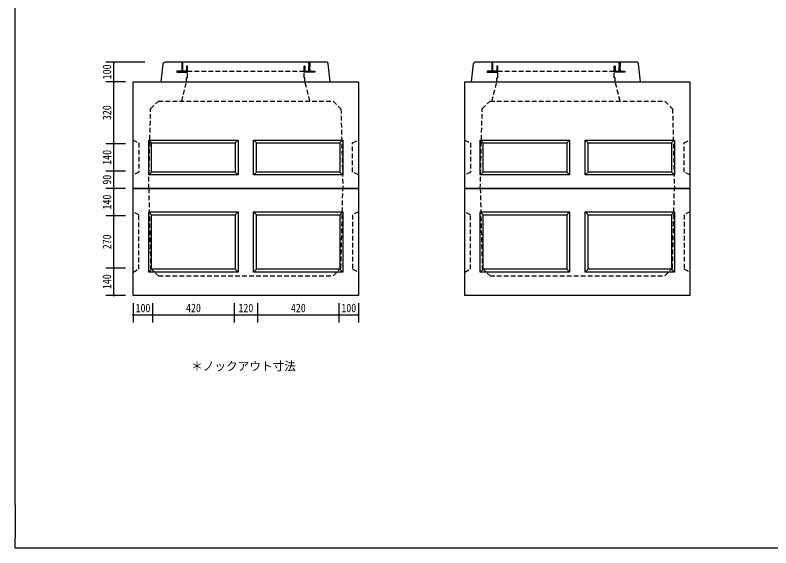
# Model space of a CAD drawing. Units: millimetres, scale not verified. Extents: x -3704 to 3796, y -2790 to 2696.
# Drawn here: x -3704 to 189, y -2790 to -47 of the extents above; entities that cross this region are included whole.
import ezdxf
from ezdxf.enums import TextEntityAlignment as Align

# ---------------------------------------------------------------- set-up
doc = ezdxf.new("R2010")
doc.units = ezdxf.units.MM
doc.header["$LTSCALE"] = 20
doc.linetypes.add('DASHED1', pattern=[1.8, 1.2, -0.6])
doc.layers.add('0-0_レイヤ_1', color=7, linetype='Continuous')
doc.layers.add('0-9_レイヤ10', color=7, linetype='Continuous')
doc.styles.add('HG丸ｺﾞｼｯｸM-PRO', font='')
doc.styles.add('ＭＳ ゴシック', font='')
doc.styles.get('HG丸ｺﾞｼｯｸM-PRO').set_extended_font_data('HG丸ｺﾞｼｯｸM-PRO')
doc.styles.get('ＭＳ ゴシック').set_extended_font_data('MS Gothic')

msp = doc.modelspace()

# ---------------------------------------------------------------- hatches: boundary and pattern name
at = {"layer": '0-9_レイヤ10'}
for points in [[(-3190.12, -290, 1), (-3202.12, -290, 1)], [(-3190.12, -390, 1), (-3202.12, -390, 1)], [(-3190.12, -710, 1), (-3202.12, -710, 1)], [(-3190.12, -850, 1), (-3202.12, -850, 1)], [(-3190.12, -940, 1), (-3202.12, -940, 1)], [(-3190.12, -1080, 1), (-3202.12, -1080, 1)], [(-3190.12, -1350, 1), (-3202.12, -1350, 1)], [(-3190.12, -1490, 1), (-3202.12, -1490, 1)], [(-3090.12, -1590, 1), (-3102.12, -1590, 1)], [(-2990.12, -1590, 1), (-3002.12, -1590, 1)], [(-2570.12, -1590, 1), (-2582.12, -1590, 1)], [(-2450.12, -1590, 1), (-2462.12, -1590, 1)], [(-2030.12, -1590, 1), (-2042.12, -1590, 1)], [(-1930.12, -1590, 1), (-1942.12, -1590, 1)]]:
    msp.add_hatch(color=256, dxfattribs=at).paths.add_polyline_path(points)

# ---------------------------------------------------------------- linework, layer by layer
at = {"layer": '0-0_レイヤ_1'}
for p, q in [((-3704.12, -2568.82), (-3704.12, 2646.47)), ((-2951.12, -390), (-2941.12, -297.5)), ((-2098.62, -290), (-2933.62, -290)), ((-2846.12, -290), (-2846.12, -335)), ((-2841.12, -290), (-2846.12, -290)), ((-2846.12, -292), (-2841.12, -292)), ((-2846.12, -294), (-2841.12, -294)), ((-2846.12, -296), (-2841.12, -296)), ((-2846.12, -298), (-2841.12, -298)), ((-2846.12, -300), (-2841.12, -300)), ((-2846.12, -302), (-2841.12, -302)), ((-2846.12, -304), (-2841.12, -304)), ((-2846.12, -306), (-2841.12, -306)), ((-2846.12, -308), (-2841.12, -308)), ((-2846.12, -310), (-2841.12, -310)), ((-2841.12, -335), (-2841.12, -290)), ((-2821.12, -310), (-2816.12, -310)), ((-2821.12, -310), (-2821.12, -340)), ((-2816.12, -310), (-2821.12, -310)), ((-2816.12, -340), (-2816.12, -310)), ((-2216.12, -310), (-2211.12, -310)), ((-2216.12, -310), (-2216.12, -335)), ((-2211.12, -310), (-2216.12, -310)), ((-2211.12, -335), (-2211.12, -310)), ((-2191.12, -290), (-2191.12, -335)), ((-2186.12, -290), (-2191.12, -290)), ((-2191.12, -292), (-2186.12, -292)), ((-2191.12, -294), (-2186.12, -294)), ((-2191.12, -296), (-2186.12, -296)), ((-2191.12, -298), (-2186.12, -298)), ((-2191.12, -300), (-2186.12, -300)), ((-2191.12, -302), (-2186.12, -302)), ((-2191.12, -304), (-2186.12, -304)), ((-2191.12, -306), (-2186.12, -306)), ((-2191.12, -308), (-2186.12, -308)), ((-2191.12, -310), (-2186.12, -310)), ((-2186.12, -335), (-2186.12, -290)), ((-2081.12, -390), (-2091.12, -297.5)), ((-1353.12, -390), (-1343.12, -297.5)), ((-500.62, -290), (-1335.62, -290)), ((-1248.12, -290), (-1248.12, -335)), ((-1243.12, -290), (-1248.12, -290)), ((-1248.12, -292), (-1243.12, -292)), ((-1248.12, -294), (-1243.12, -294)), ((-1248.12, -296), (-1243.12, -296)), ((-1248.12, -298), (-1243.12, -298)), ((-1248.12, -300), (-1243.12, -300)), ((-1248.12, -302), (-1243.12, -302)), ((-1248.12, -304), (-1243.12, -304)), ((-1248.12, -306), (-1243.12, -306)), ((-1248.12, -308), (-1243.12, -308)), ((-1248.12, -310), (-1243.12, -310)), ((-1243.12, -335), (-1243.12, -290)), ((-1223.12, -310), (-1218.12, -310)), ((-1223.12, -310), (-1223.12, -340)), ((-1218.12, -310), (-1223.12, -310)), ((-1218.12, -340), (-1218.12, -310)), ((-618.12, -310), (-613.12, -310)), ((-618.12, -310), (-618.12, -335)), ((-613.12, -310), (-618.12, -310)), ((-613.12, -335), (-613.12, -310)), ((-593.12, -290), (-593.12, -335)), ((-588.12, -290), (-593.12, -290)), ((-593.12, -292), (-588.12, -292)), ((-593.12, -294), (-588.12, -294)), ((-593.12, -296), (-588.12, -296)), ((-593.12, -298), (-588.12, -298)), ((-593.12, -300), (-588.12, -300)), ((-593.12, -302), (-588.12, -302)), ((-593.12, -304), (-588.12, -304)), ((-593.12, -306), (-588.12, -306)), ((-593.12, -308), (-588.12, -308)), ((-593.12, -310), (-588.12, -310)), ((-588.12, -335), (-588.12, -290)), ((-483.12, -390), (-493.12, -297.5)), ((-2871.12, -335), (-2871.12, -340)), ((-2821.12, -335), (-2871.12, -335)), ((-2871.12, -336), (-2821.12, -336)), ((-2871.12, -338), (-2821.12, -338)), ((-2871.12, -340), (-2821.12, -340)), ((-2871.12, -340), (-2821.12, -340)), ((-2846.12, -312), (-2841.12, -312)), ((-2846.12, -314), (-2841.12, -314)), ((-2846.12, -316), (-2841.12, -316)), ((-2846.12, -318), (-2841.12, -318)), ((-2846.12, -320), (-2841.12, -320)), ((-2846.12, -322), (-2841.12, -322)), ((-2846.12, -324), (-2841.12, -324)), ((-2846.12, -326), (-2841.12, -326)), ((-2846.12, -328), (-2841.12, -328)), ((-2846.12, -330), (-2841.12, -330)), ((-2846.12, -332), (-2841.12, -332)), ((-2846.12, -334), (-2841.12, -334)), ((-2821.12, -312), (-2816.12, -312)), ((-2821.12, -314), (-2816.12, -314)), ((-2821.12, -316), (-2816.12, -316)), ((-2821.12, -318), (-2816.12, -318)), ((-2821.12, -320), (-2816.12, -320)), ((-2821.12, -322), (-2816.12, -322)), ((-2821.12, -324), (-2816.12, -324)), ((-2821.12, -326), (-2816.12, -326)), ((-2821.12, -328), (-2816.12, -328)), ((-2821.12, -330), (-2816.12, -330)), ((-2821.12, -332), (-2816.12, -332)), ((-2821.12, -334), (-2816.12, -334)), ((-2821.12, -336), (-2816.12, -336)), ((-2821.12, -338), (-2816.12, -338)), ((-2821.12, -340), (-2816.12, -340)), ((-2821.12, -340), (-2816.12, -340)), ((-2216.12, -312), (-2211.12, -312)), ((-2216.12, -314), (-2211.12, -314)), ((-2216.12, -316), (-2211.12, -316)), ((-2216.12, -318), (-2211.12, -318)), ((-2216.12, -320), (-2211.12, -320)), ((-2216.12, -322), (-2211.12, -322)), ((-2216.12, -324), (-2211.12, -324)), ((-2216.12, -326), (-2211.12, -326)), ((-2216.12, -328), (-2211.12, -328)), ((-2216.12, -330), (-2211.12, -330)), ((-2216.12, -332), (-2211.12, -332)), ((-2216.12, -334), (-2211.12, -334)), ((-2216.12, -340), (-2216.12, -335)), ((-2216.12, -335), (-2161.12, -335)), ((-2216.12, -335), (-2211.12, -335)), ((-2216.12, -336), (-2161.12, -336)), ((-2216.12, -338), (-2161.12, -338)), ((-2161.12, -340), (-2216.12, -340)), ((-2191.12, -312), (-2186.12, -312)), ((-2191.12, -314), (-2186.12, -314)), ((-2191.12, -316), (-2186.12, -316)), ((-2191.12, -318), (-2186.12, -318)), ((-2191.12, -320), (-2186.12, -320)), ((-2191.12, -322), (-2186.12, -322)), ((-2191.12, -324), (-2186.12, -324)), ((-2191.12, -326), (-2186.12, -326)), ((-2191.12, -328), (-2186.12, -328)), ((-2191.12, -330), (-2186.12, -330)), ((-2191.12, -332), (-2186.12, -332)), ((-2191.12, -334), (-2186.12, -334)), ((-2191.12, -335), (-2186.12, -335)), ((-2161.12, -335), (-2161.12, -340)), ((-1273.12, -335), (-1273.12, -340)), ((-1223.12, -335), (-1273.12, -335)), ((-1273.12, -336), (-1223.12, -336)), ((-1273.12, -338), (-1223.12, -338)), ((-1273.12, -340), (-1223.12, -340)), ((-1273.12, -340), (-1223.12, -340)), ((-1248.12, -312), (-1243.12, -312)), ((-1248.12, -314), (-1243.12, -314)), ((-1248.12, -316), (-1243.12, -316)), ((-1248.12, -318), (-1243.12, -318)), ((-1248.12, -320), (-1243.12, -320)), ((-1248.12, -322), (-1243.12, -322)), ((-1248.12, -324), (-1243.12, -324)), ((-1248.12, -326), (-1243.12, -326)), ((-1248.12, -328), (-1243.12, -328)), ((-1248.12, -330), (-1243.12, -330)), ((-1248.12, -332), (-1243.12, -332)), ((-1248.12, -334), (-1243.12, -334)), ((-1223.12, -312), (-1218.12, -312)), ((-1223.12, -314), (-1218.12, -314)), ((-1223.12, -316), (-1218.12, -316)), ((-1223.12, -318), (-1218.12, -318)), ((-1223.12, -320), (-1218.12, -320)), ((-1223.12, -322), (-1218.12, -322)), ((-1223.12, -324), (-1218.12, -324)), ((-1223.12, -326), (-1218.12, -326)), ((-1223.12, -328), (-1218.12, -328)), ((-1223.12, -330), (-1218.12, -330)), ((-1223.12, -332), (-1218.12, -332)), ((-1223.12, -334), (-1218.12, -334)), ((-1223.12, -336), (-1218.12, -336)), ((-1223.12, -338), (-1218.12, -338)), ((-1223.12, -340), (-1218.12, -340)), ((-1223.12, -340), (-1218.12, -340)), ((-618.12, -312), (-613.12, -312)), ((-618.12, -314), (-613.12, -314)), ((-618.12, -316), (-613.12, -316)), ((-618.12, -318), (-613.12, -318)), ((-618.12, -320), (-613.12, -320)), ((-618.12, -322), (-613.12, -322)), ((-618.12, -324), (-613.12, -324)), ((-618.12, -326), (-613.12, -326)), ((-618.12, -328), (-613.12, -328)), ((-618.12, -330), (-613.12, -330)), ((-618.12, -332), (-613.12, -332)), ((-618.12, -334), (-613.12, -334)), ((-618.12, -340), (-618.12, -335)), ((-618.12, -335), (-563.12, -335)), ((-618.12, -335), (-613.12, -335)), ((-618.12, -336), (-563.12, -336)), ((-618.12, -338), (-563.12, -338)), ((-563.12, -340), (-618.12, -340)), ((-593.12, -312), (-588.12, -312)), ((-593.12, -314), (-588.12, -314)), ((-593.12, -316), (-588.12, -316)), ((-593.12, -318), (-588.12, -318)), ((-593.12, -320), (-588.12, -320)), ((-593.12, -322), (-588.12, -322)), ((-593.12, -324), (-588.12, -324)), ((-593.12, -326), (-588.12, -326)), ((-593.12, -328), (-588.12, -328)), ((-593.12, -330), (-588.12, -330)), ((-593.12, -332), (-588.12, -332)), ((-593.12, -334), (-588.12, -334)), ((-593.12, -335), (-588.12, -335)), ((-563.12, -335), (-563.12, -340)), ((-2951.12, -390), (-2081.12, -390)), ((-1353.12, -390), (-483.12, -390)), ((-3001.12, -705), (-3016.12, -690)), ((-2571.12, -705), (-2556.12, -690)), ((-2476.12, -690), (-2461.12, -705)), ((-2016.12, -690), (-2031.12, -705)), ((-1293.12, -705), (-1308.12, -690)), ((-863.12, -705), (-848.12, -690)), ((-768.12, -690), (-753.12, -705)), ((-308.12, -690), (-323.12, -705)), ((-2556.12, -870), (-2571.12, -855)), ((-2016.12, -870), (-2031.12, -855)), ((-848.12, -870), (-863.12, -855)), ((-308.12, -870), (-323.12, -855)), ((-3001.12, -1075), (-3016.12, -1060)), ((-2571.12, -1075), (-2556.12, -1060)), ((-2461.12, -1075), (-2476.12, -1060)), ((-2016.12, -1060), (-2031.12, -1075)), ((-1293.12, -1075), (-1308.12, -1060)), ((-863.12, -1075), (-848.12, -1060)), ((-753.12, -1075), (-768.12, -1060)), ((-308.12, -1060), (-323.12, -1075)), ((-2556.12, -1370), (-2571.12, -1355)), ((-2016.12, -1370), (-2031.12, -1355)), ((-848.12, -1370), (-863.12, -1355)), ((-308.12, -1370), (-323.12, -1355)), ((-3704.12, -2568.82), (-3704.12, -2740.32)), ((-3704.12, -2790.32), (-3704.12, -2740.32)), ((-3704.12, -2790.32), (-3532.94, -2790.32))]:
    msp.add_line(p, q, dxfattribs=at)
at = {"layer": '0-0_レイヤ_1', "linetype": 'DASHED1'}
for p, q in [((-2846.12, -290), (-2846.12, -335)), ((-2841.12, -290), (-2846.12, -290)), ((-2841.12, -335), (-2841.12, -290)), ((-2821.12, -310), (-2821.12, -335)), ((-2816.12, -310), (-2821.12, -310)), ((-2816.12, -370), (-2816.12, -310)), ((-2216.12, -310), (-2211.12, -310)), ((-2216.12, -370), (-2216.12, -310)), ((-2211.12, -310), (-2211.12, -335)), ((-2191.12, -290), (-2186.12, -290)), ((-2191.12, -335), (-2191.12, -290)), ((-2186.12, -290), (-2186.12, -335)), ((-1248.12, -290), (-1248.12, -335)), ((-1243.12, -290), (-1248.12, -290)), ((-1243.12, -335), (-1243.12, -290)), ((-1223.12, -310), (-1223.12, -335)), ((-1218.12, -310), (-1223.12, -310)), ((-1218.12, -370), (-1218.12, -310)), ((-618.12, -310), (-613.12, -310)), ((-618.12, -370), (-618.12, -310)), ((-613.12, -310), (-613.12, -335)), ((-593.12, -290), (-588.12, -290)), ((-593.12, -335), (-593.12, -290)), ((-588.12, -290), (-588.12, -335)), ((-2871.12, -335), (-2871.12, -340)), ((-2846.12, -335), (-2871.12, -335)), ((-2871.12, -340), (-2816.12, -340)), ((-2821.12, -335), (-2841.12, -335)), ((-2816.12, -335), (-2216.12, -335)), ((-2161.12, -340), (-2216.12, -340)), ((-2211.12, -335), (-2191.12, -335)), ((-2186.12, -335), (-2161.12, -335)), ((-2161.12, -335), (-2161.12, -340)), ((-1273.12, -335), (-1273.12, -340)), ((-1248.12, -335), (-1273.12, -335)), ((-1273.12, -340), (-1218.12, -340)), ((-1223.12, -335), (-1243.12, -335)), ((-1218.12, -335), (-618.12, -335)), ((-563.12, -340), (-618.12, -340)), ((-613.12, -335), (-593.12, -335)), ((-588.12, -335), (-563.12, -335)), ((-563.12, -335), (-563.12, -340)), ((-2821.12, -370), (-2816.12, -370)), ((-2821.12, -390), (-2821.12, -370)), ((-2211.12, -370), (-2216.12, -370)), ((-2211.12, -390), (-2211.12, -370)), ((-1223.12, -370), (-1218.12, -370)), ((-1223.12, -390), (-1223.12, -370)), ((-613.12, -370), (-618.12, -370)), ((-613.12, -390), (-613.12, -370)), ((-2846.12, -490), (-2821.12, -390)), ((-2186.12, -490), (-2211.12, -390)), ((-1248.12, -490), (-1223.12, -390)), ((-588.12, -490), (-613.12, -390))]:
    msp.add_line(p, q, dxfattribs=at)
at = {"layer": '0-0_レイヤ_1'}
for points in [[(-2941.12, -297.5), (-2939.11, -292.18), (-2933.62, -290)], [(-2091.12, -297.5), (-2093.57, -291.85), (-2098.62, -290)], [(-1343.12, -297.5), (-1341.11, -292.18), (-1335.62, -290)], [(-493.12, -297.5), (-495.57, -291.85), (-500.62, -290)], [(-2476.12, -870), (-2476.12, -690), (-2016.12, -690), (-2016.12, -870), (-2476.12, -870), (-2461.12, -855), (-2461.12, -705), (-2031.12, -705), (-2031.12, -855), (-2461.12, -855)], [(-768.12, -870), (-768.12, -690), (-308.12, -690), (-308.12, -870), (-768.12, -870), (-753.12, -855), (-753.12, -705), (-323.12, -705), (-323.12, -855), (-753.12, -855)], [(-3016.12, -870), (-3001.12, -855), (-3001.12, -705), (-2571.12, -705), (-2571.12, -855), (-3001.12, -855)], [(-1308.12, -870), (-1293.12, -855), (-1293.12, -705), (-863.12, -705), (-863.12, -855), (-1293.12, -855)], [(-3016.12, -1370), (-3001.12, -1355), (-3001.12, -1075), (-2571.12, -1075), (-2571.12, -1355), (-3001.12, -1355)], [(-2476.12, -1370), (-2461.12, -1355), (-2461.12, -1075), (-2031.12, -1075), (-2031.12, -1355), (-2461.12, -1355)], [(-1308.12, -1370), (-1293.12, -1355), (-1293.12, -1075), (-863.12, -1075), (-863.12, -1355), (-1293.12, -1355)], [(-768.12, -1370), (-753.12, -1355), (-753.12, -1075), (-323.12, -1075), (-323.12, -1355), (-753.12, -1355)], [(-3532.94, -2790.32), (3545.88, -2790.32), (3795.88, -2790.32), (3795.88, -2740.32)]]:
    msp.add_lwpolyline(points, dxfattribs=at)
for points in [[(-3096.12, -940), (-3096.12, -390), (-1936.12, -390), (-1936.12, -940)], [(-1388.12, -940), (-1388.12, -390), (-228.12, -390), (-228.12, -940)], [(-3016.12, -870), (-3016.12, -690), (-2556.12, -690), (-2556.12, -870)], [(-1308.12, -870), (-1308.12, -690), (-848.12, -690), (-848.12, -870)], [(-1936.12, -1490), (-3096.12, -1490), (-3096.12, -940), (-1936.12, -940)], [(-228.12, -1490), (-1388.12, -1490), (-1388.12, -940), (-228.12, -940)], [(-3016.12, -1370), (-3016.12, -1060), (-2556.12, -1060), (-2556.12, -1370)], [(-2476.12, -1370), (-2476.12, -1060), (-2016.12, -1060), (-2016.12, -1370)], [(-1308.12, -1370), (-1308.12, -1060), (-848.12, -1060), (-848.12, -1370)], [(-768.12, -1370), (-768.12, -1060), (-308.12, -1060), (-308.12, -1370)]]:
    msp.add_lwpolyline(points, close=True, dxfattribs=at)
at = {"layer": '0-0_レイヤ_1', "linetype": 'DASHED1'}
for points in [[(-3016.12, -940), (-3006.12, -530), (-2966.12, -490), (-2066.12, -490), (-2026.12, -530), (-2016.12, -940)], [(-1308.12, -940), (-1298.12, -530), (-1258.12, -490), (-358.12, -490), (-318.12, -530), (-308.12, -940)], [(-3096.12, -690), (-3066.12, -705), (-3066.12, -855), (-3096.12, -870)], [(-1936.12, -870), (-1966.12, -855), (-1966.12, -705), (-1936.12, -690)], [(-1388.12, -690), (-1358.12, -705), (-1358.12, -855), (-1388.12, -870)], [(-228.12, -870), (-258.12, -855), (-258.12, -705), (-228.12, -690)], [(-3016.12, -940), (-3006.12, -1350), (-2966.12, -1390), (-2066.12, -1390), (-2026.12, -1350), (-2016.12, -940)], [(-1308.12, -940), (-1298.12, -1350), (-1258.12, -1390), (-358.12, -1390), (-318.12, -1350), (-308.12, -940)], [(-3096.12, -1370), (-3066.12, -1355), (-3066.12, -1075), (-3096.12, -1060)], [(-1936.12, -1060), (-1966.12, -1075), (-1966.12, -1355), (-1936.12, -1370)], [(-1388.12, -1370), (-1358.12, -1355), (-1358.12, -1075), (-1388.12, -1060)], [(-228.12, -1060), (-258.12, -1075), (-258.12, -1355), (-228.12, -1370)]]:
    msp.add_lwpolyline(points, dxfattribs=at)
at = {"layer": '0-9_レイヤ10'}
for p, q in [((-3036.12, -290), (-3236.12, -290)), ((-3196.12, -390), (-3196.12, -290)), ((-3136.12, -390), (-3236.12, -390)), ((-3196.12, -710), (-3196.12, -390)), ((-3136.12, -710), (-3236.12, -710)), ((-3196.12, -850), (-3196.12, -710)), ((-3136.12, -850), (-3236.12, -850)), ((-3196.12, -940), (-3196.12, -850)), ((-3136.12, -940), (-3236.12, -940)), ((-3196.12, -1080), (-3196.12, -940)), ((-3136.12, -1080), (-3236.12, -1080)), ((-3196.12, -1350), (-3196.12, -1080)), ((-3136.12, -1350), (-3236.12, -1350)), ((-3196.12, -1490), (-3196.12, -1350)), ((-3136.12, -1490), (-3236.12, -1490)), ((-3096.12, -1530), (-3096.12, -1630)), ((-2996.12, -1530), (-2996.12, -1630)), ((-2576.12, -1530), (-2576.12, -1630)), ((-2456.12, -1530), (-2456.12, -1630)), ((-2036.12, -1530), (-2036.12, -1630)), ((-1936.12, -1530), (-1936.12, -1630)), ((-3096.12, -1590), (-2996.12, -1590)), ((-2996.12, -1590), (-2576.12, -1590)), ((-2576.12, -1590), (-2456.12, -1590)), ((-2456.12, -1590), (-2036.12, -1590)), ((-2036.12, -1590), (-1936.12, -1590))]:
    msp.add_line(p, q, dxfattribs=at)

# ---------------------------------------------------------------- texts
at = {"layer": '0-9_レイヤ10', "style": 'ＭＳ ゴシック', "width": 0.85}
for s, p in [('100', (-3196.12, -377.5)), ('320', (-3196.12, -587.5)), ('140', (-3196.12, -817.5)), ('90', (-3196.12, -920)), ('140', (-3196.12, -1047.5)), ('270', (-3196.12, -1252.5)), ('140', (-3196.12, -1457.5))]:
    msp.add_text(s, height=43.99, rotation=90, dxfattribs=at).set_placement(p, align=Align.BOTTOM_LEFT)
for s, p in [('100', (-3083.62, -1590)), ('420', (-2823.62, -1590)), ('120', (-2553.62, -1590)), ('420', (-2283.62, -1590)), ('100', (-2023.62, -1590))]:
    msp.add_text(s, height=43.99, dxfattribs=at).set_placement(p, align=Align.BOTTOM_LEFT)
at = {"layer": '0-9_レイヤ10', "style": 'HG丸ｺﾞｼｯｸM-PRO'}
msp.add_text('＊ノックアウト寸法', height=43.99, dxfattribs=at).set_placement((-2797.61, -1890), align=Align.BOTTOM_LEFT)

doc.saveas('drawing.dxf')
